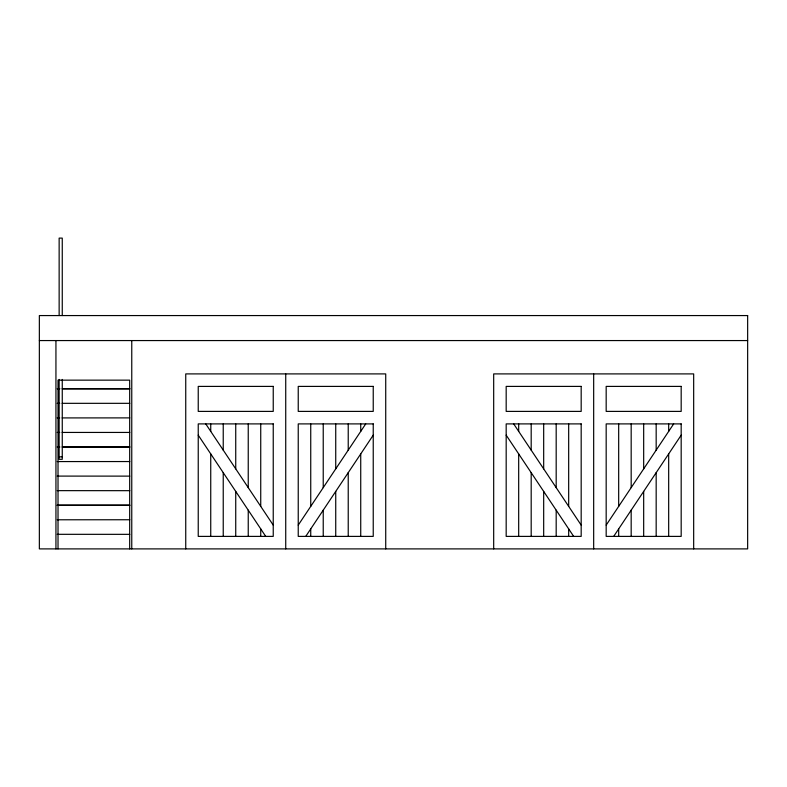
<?xml version="1.0" encoding="UTF-8"?>
<svg xmlns="http://www.w3.org/2000/svg" width="787" height="787" viewBox="0 0 787 787"><rect width="100%" height="100%" fill="white"/><g stroke="black" fill="none" stroke-linecap="round" stroke-linejoin="round"><path stroke-width="1.18" d="M298.234 525.126L365.719 423.898M305.75 536.39L373.235 435.162M606.177 525.126L673.662 423.898M613.693 536.39L681.178 435.162M39.35 340.564L747.65 340.564M57.244 403.328L59.704 403.328M62.163 403.328L129.786 403.328M57.244 417.887L59.704 417.917M62.163 417.917L129.786 417.887M57.244 432.437L59.704 432.437M62.163 432.437L129.786 432.437M59.143 456.844L62.262 456.844M57.244 461.575L129.786 461.546M57.244 476.096L129.786 476.125M57.244 490.645L129.786 490.675M57.244 505.205L129.786 505.205M57.244 505.234L129.786 505.234M57.244 519.784L129.786 519.754M57.244 534.314L129.786 534.343M513.695 423.898L581.18 525.126M506.179 435.162L573.664 536.39M205.751 423.898L273.237 525.126M198.235 435.162L265.721 536.39M693.672 548.893L693.672 373.904L493.685 373.904L493.685 548.893M668.675 423.898L668.675 431.384M668.675 453.912L668.675 536.39M656.171 423.898L656.171 450.134M656.171 472.662L656.171 536.39M643.677 423.898L643.677 468.875M643.677 491.413L643.677 536.39M631.174 423.898L631.174 487.625M631.174 510.163L631.174 536.39M618.68 423.898L618.68 506.375M618.68 528.913L618.68 536.39M593.673 373.904L593.673 548.893M568.676 423.898L568.676 506.375M568.676 528.913L568.676 536.39M556.183 423.898L556.183 487.625M556.183 510.163L556.183 536.39M543.679 423.898L543.679 468.875M543.679 491.413L543.679 536.39M531.186 423.898L531.186 450.134M531.186 472.662L531.186 536.39M518.682 423.898L518.682 431.384M518.682 453.912L518.682 536.39M385.728 548.893L385.728 373.904L185.742 373.904L185.742 548.893M360.731 423.898L360.731 431.384M360.731 453.912L360.731 536.39M348.228 423.898L348.228 450.134M348.228 472.662L348.228 536.39M335.734 423.898L335.734 468.875M335.734 491.413L335.734 536.39M323.231 423.898L323.231 487.625M323.231 510.163L323.231 536.39M310.737 423.898L310.737 506.375M310.737 528.913L310.737 536.39M285.73 373.904L285.73 548.893M260.733 423.898L260.733 506.375M260.733 528.913L260.733 536.39M248.239 423.898L248.239 487.625M248.239 510.163L248.239 536.39M235.736 423.898L235.736 468.875M235.736 491.413L235.736 536.39M223.233 423.898L223.233 450.134M223.233 472.662L223.233 536.39M210.739 423.898L210.739 431.384M210.739 453.912L210.739 536.39M131.763 340.564L131.763 548.893M129.678 548.893L129.678 380.151L58.022 380.151L58.022 548.893M62.262 315.538L62.262 238.107L59.143 238.107L59.143 315.538M62.262 379.432L62.262 459.313L59.143 459.313L59.143 379.432M55.936 340.564L55.936 548.893M747.65 315.567L39.35 315.567L39.35 548.893L747.65 548.893L747.65 315.567M273.237 386.397L198.235 386.397L198.235 411.394L273.237 411.394L273.237 386.397M373.235 386.397L298.234 386.397L298.234 411.394L373.235 411.394L373.235 386.397M581.18 386.397L506.179 386.397L506.179 411.394L581.18 411.394L581.18 386.397M681.178 386.397L606.177 386.397L606.177 411.394L681.178 411.394L681.178 386.397M59.704 388.778L57.244 388.778L59.704 388.808M129.786 388.778L62.163 388.778L129.786 388.808M273.237 423.898L198.235 423.898L198.235 536.39L273.237 536.39L273.237 423.898M373.235 423.898L298.234 423.898L298.234 536.39L373.235 536.39L373.235 423.898M581.18 423.898L506.179 423.898L506.179 536.39L581.18 536.39L581.18 423.898M681.178 423.898L606.177 423.898L606.177 536.39L681.178 536.39L681.178 423.898M59.704 446.986L57.244 446.986L59.704 447.016M129.786 446.986L62.163 446.986L129.786 447.016"/></g></svg>
